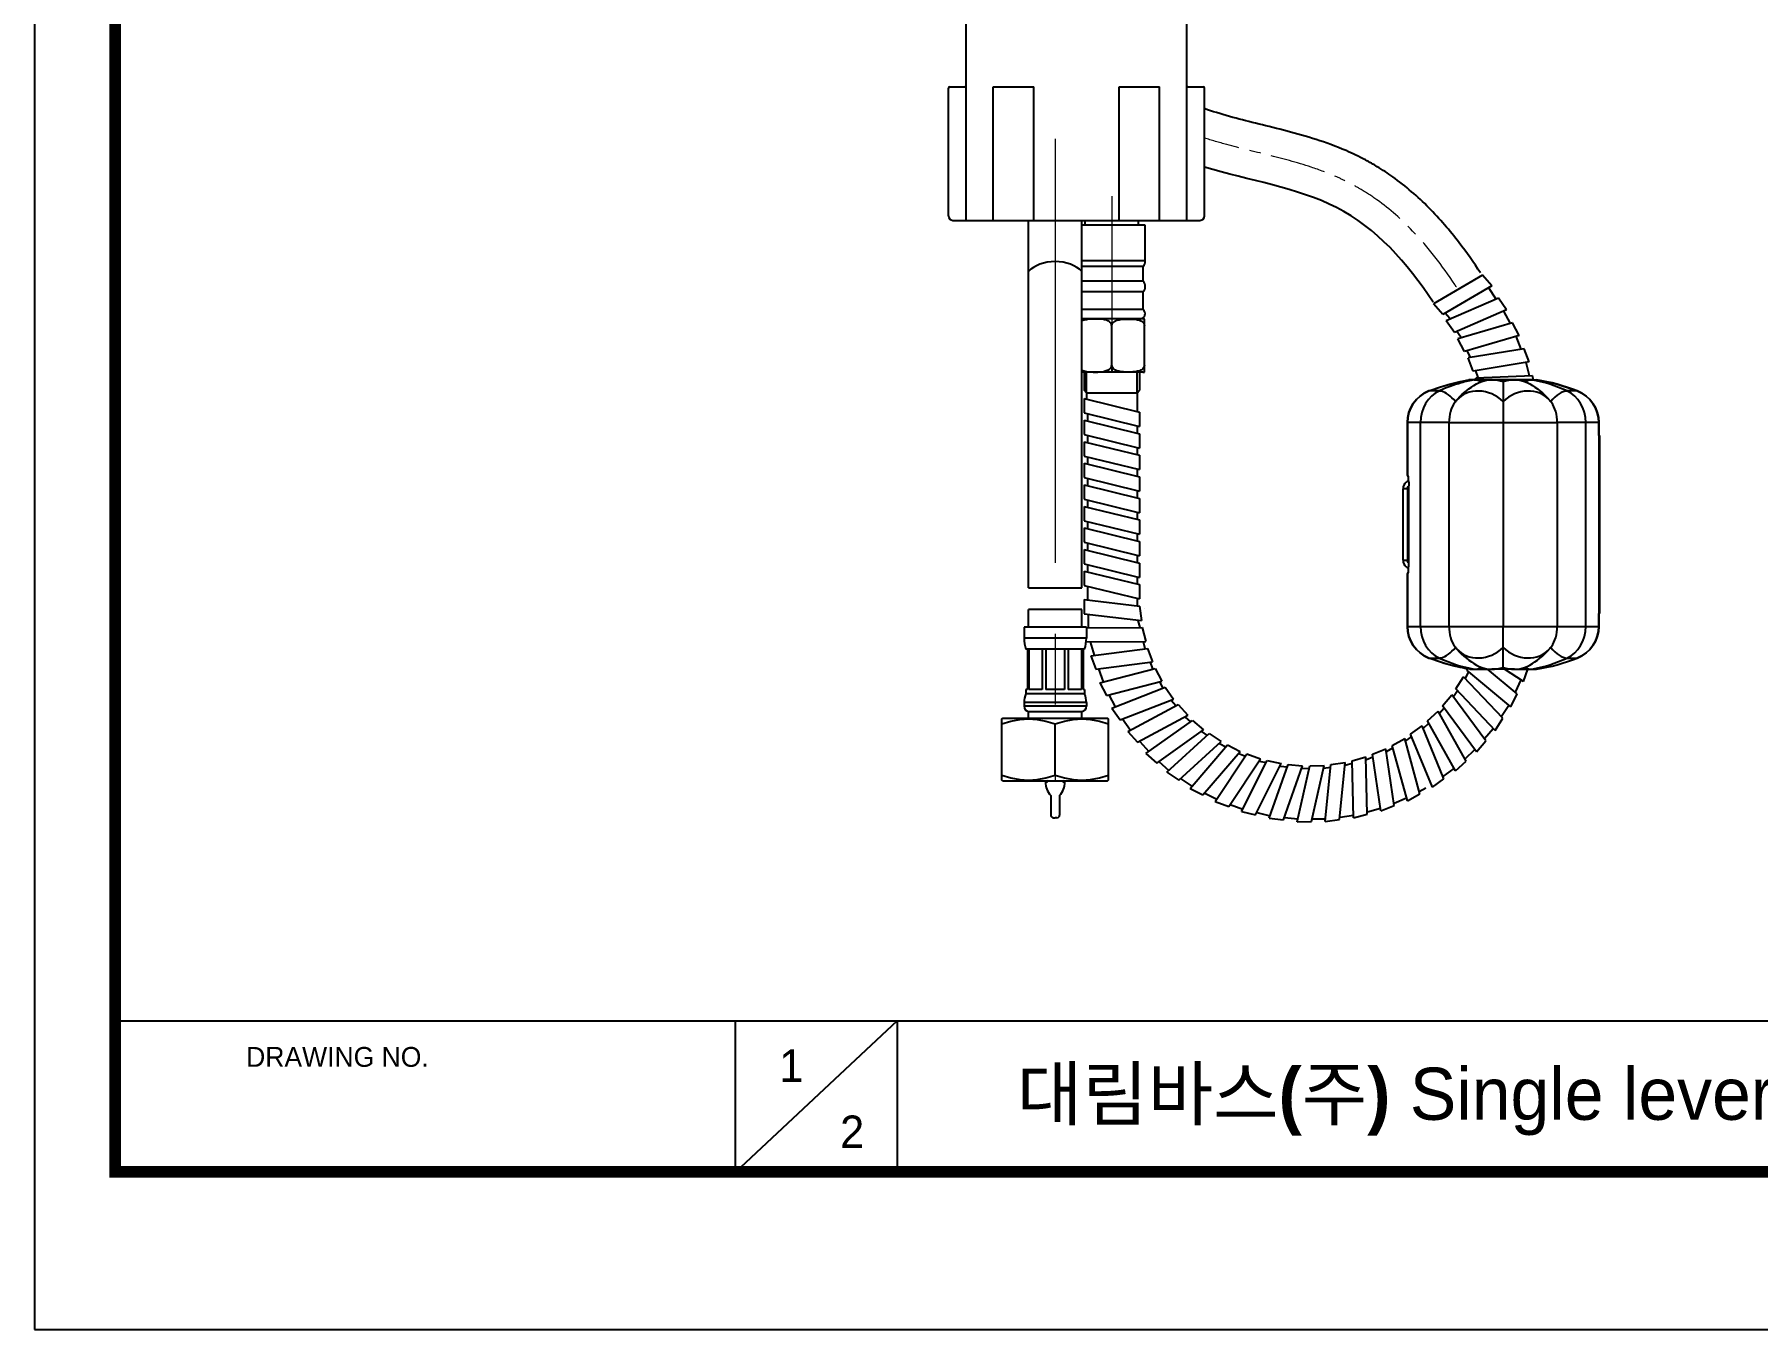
# Model space of a CAD drawing. Extents: x 0 to 1128, y 0 to 827.
# Drawn here: x 0 to 387.1, y 0 to 290.8 of the extents above; entities that cross this region are included whole.
import ezdxf

# ---------------------------------------------------------------- set-up
doc = ezdxf.new("R2010")
doc.units = 0
doc.header["$LTSCALE"] = 10
doc.header["$MEASUREMENT"] = 0
doc.linetypes.add('CENTER', pattern=[2, 1.25, -0.25, 0.25, -0.25])
doc.linetypes.add('CENTER2', pattern=[28.575, 19.05, -3.175, 3.175, -3.175])
doc.layers.get('0').update_dxf_attribs({"linetype": 'CONTINUOUS'})
doc.layers.add('1', color=7, linetype='CONTINUOUS')
doc.layers.add('DEF_LAYER_ASSEM_MEMBER', color=7, linetype='CONTINUOUS')
doc.layers.add('Cneter', color=1, linetype='CENTER2', lineweight=13)
doc.layers.add('외형선', color=3, linetype='CONTINUOUS', lineweight=35)
doc.styles.add('Daelim Dimension', font='')
doc.styles.get('Daelim Dimension').set_extended_font_data('나눔고딕')

msp = doc.modelspace()

# ---------------------------------------------------------------- linework, layer by layer
at = {"color": 0}
for p, q in [((215.41, 249.06), (215.41, 279.06)), ((224.51, 249.06), (224.51, 279.06)), ((243.68, 249.06), (243.68, 279.06)), ((252.77, 249.06), (252.77, 279.06))]:
    msp.add_line(p, q, dxfattribs=at)
for p, q in [((325.31, 236.74), (314.29, 230.29)), ((327.45, 234.36), (325.31, 236.74)), ((327.45, 234.36), (316.44, 227.91)), ((328.35, 231.34), (326.7, 233.97)), ((316.44, 227.91), (314.29, 230.29)), ((328.9, 231.58), (317.19, 226.52)), ((330.74, 228.96), (319.02, 223.9)), ((330.74, 228.96), (328.9, 231.58)), ((331.6, 225.91), (330.12, 228.69)), ((331.54, 226.01), (330.12, 228.69)), ((318.01, 227.01), (316.93, 228.2)), ((319.02, 223.9), (317.19, 226.52)), ((332.05, 226.04), (319.81, 222.45)), ((333.56, 223.21), (332.05, 226.04)), ((320.47, 222.82), (319.55, 224.13)), ((321.31, 219.62), (319.81, 222.45)), ((333.56, 223.21), (321.31, 219.62)), ((334.02, 220.13), (332.91, 223.02)), ((322.61, 218.37), (321.86, 219.78)), ((334.68, 220.23), (322.09, 218.16)), ((323.24, 215.17), (322.09, 218.16)), ((335.83, 217.25), (323.24, 215.17)), ((335.83, 217.25), (334.68, 220.23)), ((335.91, 214.12), (335.16, 217.14)), ((235.79, 214.95), (235.79, 210.89)), ((248.29, 214.95), (248.29, 210.89)), ((324.38, 213.77), (323.8, 215.27)), ((336.58, 214.15), (323.83, 213.63)), ((323.92, 213.26), (323.83, 213.63)), ((336.8, 213.26), (336.58, 214.15)), ((236.34, 210.33), (235.79, 210.89)), ((236.34, 210.33), (236.32, 210.36)), ((236.34, 210.33), (236.34, 208.89)), ((236.34, 210.33), (247.73, 210.33)), ((247.73, 210.33), (248.29, 210.89)), ((247.73, 210.33), (247.73, 206.13)), ((235.79, 209.03), (248.29, 205.99)), ((235.79, 209.03), (235.79, 205.8)), ((235.79, 205.8), (248.29, 202.76)), ((236.6, 205.6), (236.6, 203.99)), ((248.29, 205.99), (248.29, 202.76)), ((235.79, 204.19), (248.29, 201.15)), ((235.79, 204.19), (235.79, 200.96)), ((247.73, 202.9), (247.73, 201.29)), ((235.79, 200.96), (248.29, 197.92)), ((235.79, 199.35), (248.29, 196.31)), ((235.79, 199.35), (235.79, 196.12)), ((236.6, 200.76), (236.6, 199.15)), ((247.73, 198.06), (247.73, 196.45)), ((248.29, 201.15), (248.29, 197.92)), ((235.79, 196.12), (248.29, 193.08)), ((235.79, 194.51), (248.29, 191.47)), ((235.79, 194.51), (235.79, 191.28)), ((236.6, 195.92), (236.6, 194.31)), ((248.29, 196.31), (248.29, 193.08)), ((235.79, 191.28), (235.79, 191.28)), ((235.79, 191.28), (248.29, 188.24)), ((236.6, 191.08), (236.6, 189.47)), ((247.73, 193.22), (247.73, 191.61)), ((248.29, 191.47), (248.29, 188.24)), ((235.79, 189.67), (248.29, 186.63)), ((235.79, 189.67), (235.79, 186.44)), ((235.79, 186.44), (248.29, 183.41)), ((236.6, 186.24), (236.6, 184.63)), ((247.73, 188.38), (247.73, 186.77)), ((248.29, 186.63), (248.29, 183.41)), ((235.79, 184.83), (248.29, 181.79)), ((235.79, 184.83), (235.79, 181.6)), ((247.73, 183.54), (247.73, 181.93)), ((235.79, 181.6), (248.29, 178.57)), ((235.79, 179.99), (248.29, 176.95)), ((235.79, 179.99), (235.79, 176.76)), ((236.6, 181.4), (236.6, 179.79)), ((247.73, 178.7), (247.73, 177.09)), ((248.29, 181.79), (248.29, 178.57)), ((235.79, 176.76), (248.29, 173.73)), ((235.79, 175.15), (248.29, 172.11)), ((235.79, 175.15), (235.79, 171.92)), ((236.6, 176.56), (236.6, 174.95)), ((248.29, 176.95), (248.29, 173.73)), ((235.79, 171.92), (248.29, 168.89)), ((236.6, 171.72), (236.6, 170.11)), ((247.73, 173.86), (247.73, 172.25)), ((248.29, 172.11), (248.29, 168.89)), ((235.79, 170.31), (248.29, 167.27)), ((235.79, 170.31), (235.79, 167.08)), ((235.79, 167.08), (248.29, 164.05)), ((236.6, 166.88), (236.6, 163.8)), ((247.73, 169.02), (247.73, 167.41)), ((248.29, 167.27), (248.29, 164.05)), ((235.79, 163.89), (248.3, 162.43)), ((235.79, 163.89), (235.79, 160.73)), ((247.73, 164.18), (247.73, 162.57)), ((235.79, 160.73), (248.68, 159.23)), ((247.91, 159.19), (248.3, 157.63)), ((248.29, 162.43), (248.68, 159.23)), ((236.32, 157.55), (248.88, 157.63)), ((248.88, 157.63), (249.66, 154.5)), ((236.27, 154.42), (249.66, 154.5)), ((237.29, 151.29), (250.05, 152.93)), ((237.29, 151.29), (238.45, 148.28)), ((249.08, 154.5), (249.47, 152.93)), ((250.05, 152.93), (251.2, 149.92)), ((238.45, 148.28), (251.2, 149.92)), ((239.02, 148.35), (240.13, 145.44)), ((239.32, 145.23), (251.78, 148.42)), ((250.63, 149.85), (251.21, 148.34)), ((251.78, 148.42), (253.3, 145.57)), ((321.52, 146.22), (322.23, 147.67)), ((321.78, 148.04), (321.94, 148.35)), ((331.69, 139.83), (321.78, 148.04)), ((333.1, 142.73), (326.42, 148.26)), ((334.56, 145.52), (330.28, 148.26)), ((334.56, 145.52), (335.51, 148.26)), ((239.32, 145.23), (240.83, 142.38)), ((240.83, 142.38), (253.3, 145.57)), ((242.05, 139.53), (254.03, 144.21)), ((252.74, 145.42), (253.5, 144)), ((254.03, 144.21), (255.88, 141.57)), ((318.83, 142.11), (319.71, 143.47)), ((319.31, 143.89), (321.07, 146.59)), ((328.14, 134.53), (319.31, 143.89)), ((329.9, 137.24), (321.07, 146.59)), ((332.71, 143.15), (334.03, 145.86)), ((241.39, 142.52), (242.82, 139.83)), ((242.05, 139.53), (243.9, 136.88)), ((243.9, 136.88), (255.88, 141.57)), ((245.63, 134.26), (256.95, 140.36)), ((255.37, 141.29), (256.45, 140.09)), ((256.95, 140.36), (259.11, 137.97)), ((315.66, 138.37), (316.7, 139.61)), ((316.36, 140.07), (318.43, 142.54)), ((323.98, 129.71), (316.36, 140.07)), ((326.06, 132.18), (318.43, 142.54)), ((329.56, 137.7), (331.2, 140.23)), ((331.69, 139.83), (333.1, 142.73)), ((244.43, 137.09), (246.2, 134.56)), ((247.79, 131.86), (259.11, 137.97)), ((247.79, 131.86), (259.11, 137.97)), ((249.69, 129.32), (260.18, 136.76)), ((258.5, 137.49), (259.72, 136.43)), ((260.18, 136.76), (262.62, 134.65)), ((309.16, 133.65), (311.77, 135.55)), ((316.66, 123.65), (311.77, 135.55)), ((312.06, 135.04), (313.24, 136.14)), ((312.96, 136.64), (315.32, 138.84)), ((319.26, 125.43), (312.96, 136.64)), ((321.62, 127.63), (315.32, 138.84)), ((328.14, 134.53), (329.9, 137.24)), ((245.63, 134.26), (247.79, 131.86)), ((248.33, 132.07), (250.37, 129.8)), ((252.13, 127.2), (262.62, 134.65)), ((254.41, 125.13), (263.91, 133.8)), ((257.08, 123.33), (266.59, 132)), ((262.15, 134.31), (263.49, 133.41)), ((263.91, 133.8), (266.59, 132)), ((305.03, 131.15), (307.86, 132.71)), ((311.26, 120.31), (307.86, 132.71)), ((308.08, 132.17), (309.38, 133.12)), ((314.05, 121.75), (309.16, 133.65)), ((323.98, 129.71), (326.06, 132.18)), ((325.77, 132.68), (327.71, 134.99)), ((249.69, 129.32), (252.13, 127.2)), ((259.64, 121.5), (268.02, 131.26)), ((262.51, 120.03), (270.89, 129.79)), ((265.28, 118.53), (272.4, 129.23)), ((266.21, 131.55), (267.64, 130.82)), ((268.02, 131.26), (270.89, 129.79)), ((268.31, 117.42), (275.44, 128.13)), ((270.57, 129.31), (272.09, 128.76)), ((271.18, 116.31), (276.95, 127.8)), ((272.4, 129.23), (275.44, 128.13)), ((276.95, 127.8), (280.09, 127.08)), ((296.02, 127.73), (299.13, 128.57)), ((299.44, 115.71), (299.13, 128.57)), ((299.44, 115.71), (299.13, 128.57)), ((299.22, 127.99), (300.71, 128.6)), ((300.63, 129.16), (303.62, 130.37)), ((302.5, 116.44), (300.63, 129.16)), ((305.49, 117.65), (303.62, 130.37)), ((303.77, 129.81), (305.19, 130.59)), ((308.44, 118.74), (305.03, 131.15)), ((321.4, 128.16), (323.61, 130.22)), ((252.6, 127.54), (254.87, 125.56)), ((254.41, 125.13), (257.08, 123.33)), ((274.32, 115.58), (280.09, 127.08)), ((275.12, 127.65), (276.69, 127.29)), ((277.37, 114.79), (281.69, 126.9)), ((279.89, 126.53), (281.5, 126.36)), ((280.58, 114.45), (284.9, 126.56)), ((280.58, 114.45), (284.9, 126.56)), ((281.69, 126.9), (284.9, 126.56)), ((283.69, 114.03), (286.51, 126.58)), ((284.77, 125.99), (286.38, 126.02)), ((286.51, 126.58), (289.74, 126.64)), ((286.92, 114.09), (289.74, 126.64)), ((289.61, 126.08), (291.21, 126.3)), ((290, 114.07), (291.26, 126.88)), ((291.26, 126.88), (294.46, 127.32)), ((293.19, 114.52), (294.46, 127.32)), ((294.47, 126.74), (296.03, 127.16)), ((296.32, 114.87), (296.02, 127.73)), ((316.51, 124.21), (318.95, 125.98)), ((319.26, 125.43), (321.62, 127.63)), ((257.55, 123.66), (260.05, 121.98)), ((259.64, 121.5), (262.51, 120.03)), ((262.94, 120.42), (265.63, 119.05)), ((308.44, 118.74), (311.26, 120.31)), ((311.11, 120.84), (312.59, 121.66)), ((314.05, 121.75), (316.66, 123.65)), ((265.28, 118.53), (268.31, 117.42)), ((268.63, 117.9), (271.46, 116.87)), ((271.18, 116.31), (274.32, 115.58)), ((299.49, 116.28), (302.41, 117.06)), ((302.5, 116.44), (305.49, 117.65)), ((305.48, 118.22), (308.27, 119.35)), ((274.64, 116.06), (277.58, 115.38)), ((277.37, 114.79), (280.58, 114.45)), ((280.83, 114.96), (283.83, 114.65)), ((283.69, 114.03), (286.92, 114.09)), ((287.05, 114.65), (290.06, 114.7)), ((290, 114.07), (293.19, 114.52)), ((293.32, 115.08), (296.31, 115.5)), ((296.32, 114.87), (299.44, 115.71))]:
    msp.add_line(p, q)
at = {"ltscale": 0.5}
for p, q in [((248.29, 214.95), (235.32, 214.95)), ((242.04, 216.45), (242.04, 214.95)), ((323.48, 213.26), (322.28, 213.23)), ((329.95, 208.36), (329.95, 203.66)), ((236.77, 157.56), (236.77, 160.62)), ((238.14, 151.4), (237.27, 154.42))]:
    msp.add_line(p, q, dxfattribs=at)
at = {"color": 3}
for p, q in [((236.34, 210.33), (236.34, 214.95)), ((247.73, 210.33), (247.73, 214.95))]:
    msp.add_line(p, q, dxfattribs=at)
at = {"color": 7, "linetype": 'Continuous'}
for p, q in [((223.32, 166.52), (235.32, 166.52)), ((235.32, 161.65), (223.32, 161.65)), ((227.12, 122.92), (227.32, 122.92)), ((231.52, 122.92), (231.32, 122.92)), ((228.32, 119.92), (228.32, 115.52)), ((230.32, 119.92), (230.32, 115.52)), ((228.92, 114.92), (229.32, 114.92)), ((229.72, 114.92), (229.32, 114.92))]:
    msp.add_line(p, q, dxfattribs=at)
at = {"color": 5}
msp.add_line((18.14, 69.28), (926.74, 69.28), dxfattribs=at)
at = {"color": 5, "ltscale": 40}
for p, q in [((157.42, 69.28), (157.42, 35.27)), ((157.42, 69.28), (157.42, 35.27)), ((193.81, 69.28), (157.42, 35.27)), ((193.81, 69.28), (157.42, 35.27)), ((193.81, 69.28), (193.81, 35.27)), ((193.81, 69.28), (193.81, 35.27))]:
    msp.add_line(p, q, dxfattribs=at)
at = {"ltscale": 0.5}
msp.add_lwpolyline([(0, 0), (1128.4, 0), (1128.4, 826.8), (0, 826.8)], close=True, dxfattribs=at)
at = {"color": 5, "linetype": 'ByBlock', "lineweight": 200, "const_width": 2.6}
msp.add_lwpolyline([(18.14, 35.4), (1110.14, 35.4), (1110.14, 807.6), (18.14, 807.6)], close=True, dxfattribs=at)
at = {"color": 7, "linetype": 'Continuous'}
for centre, radius, start, end in [((231.47, 122.92), 4.35, 180, 223.6028), ((227.32, 123.32), 0.4, 270, 0), ((227.17, 122.92), 4.35, 316.3972, 0), ((231.32, 123.32), 0.4, 180, 270), ((228.92, 115.52), 0.6, 180, 270), ((229.72, 115.52), 0.6, 270, 0)]:
    msp.add_arc(centre, radius, start, end, dxfattribs=at)
for points, knots in [([(324.85, 237.27), (323.35, 239.57), (321.77, 241.83), (317.99, 246.76), (315.74, 249.39), (310.8, 254.37), (308.1, 256.71), (304.02, 259.62), (302.87, 260.38), (300.81, 261.63), (299.92, 262.14), (298.3, 263), (297.57, 263.37), (296.11, 264.07), (295.38, 264.4), (292.4, 265.68), (290.15, 266.49), (285.72, 267.92), (283.54, 268.53), (279.25, 269.66), (277.14, 270.18), (273.08, 271.19), (271.11, 271.68), (267.21, 272.73), (265.29, 273.3), (263.29, 273.98), (263.07, 274.06), (262.84, 274.14)], [22.06908, 22.06908, 22.06908, 22.06908, 29.291262, 29.291262, 38.153958, 38.153958, 47.016655, 47.016655, 50.363196, 50.363196, 52.795725, 52.795725, 54.724992, 54.724992, 56.654258, 56.654258, 62.626725, 62.626725, 68.599192, 68.599192, 74.647025, 74.647025, 80.694858, 80.694858, 87.344426, 87.344426, 88.200043, 88.200043, 88.200043, 88.200043]), ([(314.21, 230.71), (308.33, 239.64), (294.9, 254.77), (272.82, 258.03), (262.84, 261)], [22.391961, 22.391961, 22.391961, 22.391961, 53.506965, 83.868741, 83.868741, 83.868741, 83.868741])]:
    msp.add_open_spline(points, degree=3, knots=knots)
at = {"color": 1, "linetype": 'CENTER', "lineweight": 5}
msp.add_open_spline([(319.45, 234.11), (319.33, 234.28), (319.22, 234.46), (316.26, 238.91), (313.16, 242.98), (307.18, 249.21), (304.53, 251.57), (300.38, 254.54), (299.11, 255.37), (296.92, 256.66), (296.04, 257.14), (294.23, 258.05), (293.31, 258.48), (290.55, 259.68), (288.69, 260.37), (283.59, 262.07), (280.35, 262.93), (273.97, 264.54), (270.84, 265.28), (266.13, 266.55), (264.45, 267.03), (262.84, 267.54)], degree=3, knots=[22.352411, 22.352411, 22.352411, 22.352411, 22.942572, 22.942572, 37.10241, 37.10241, 46.904646, 46.904646, 51.03864, 51.03864, 53.744952, 53.744952, 56.451264, 56.451264, 61.863888, 61.863888, 71.165375, 71.165375, 80.466862, 80.466862, 85.822134, 85.822134, 85.822134, 85.822134], dxfattribs=at)
at = {"layer": '1', "color": 7, "linetype": 'Continuous'}
for p, q in [((249.54, 247.95), (235.32, 247.95)), ((236.04, 247.95), (236.04, 249.06)), ((248.04, 247.95), (248.04, 249.06)), ((249.54, 239.95), (249.54, 247.95)), ((249.54, 239.95), (235.32, 239.95)), ((249.1, 238.71), (235.32, 238.71)), ((249.1, 235.37), (249.1, 238.71)), ((249.1, 235.37), (235.32, 235.37)), ((249.1, 232.99), (235.32, 232.99)), ((249.1, 229.02), (249.1, 232.99)), ((249.1, 229.02), (235.32, 229.02)), ((249.04, 226.95), (235.32, 226.95)), ((241.99, 225.47), (242.04, 225.47)), ((242.04, 225.47), (242.08, 225.47)), ((249.4, 216.45), (249.4, 225.47)), ((249.01, 214.95), (235.32, 214.95)), ((242.04, 216.45), (241.99, 216.45)), ((242.08, 216.45), (242.04, 216.45)), ((249.4, 216.45), (249.35, 216.45)), ((327.4, 213.26), (323.48, 213.26)), ((332.5, 213.26), (327.4, 213.26)), ((336.42, 213.26), (332.5, 213.26)), ((336.42, 213.26), (337.45, 213.26)), ((315.57, 210.74), (313.28, 210.74)), ((346.61, 210.74), (344.33, 210.74)), ((308.45, 203.66), (308.45, 191.76)), ((308.45, 191.76), (308.45, 203.66)), ((311.4, 203.66), (308.45, 203.66)), ((311.4, 157.86), (311.4, 203.66)), ((317.78, 203.66), (311.4, 203.66)), ((317.78, 203.66), (317.78, 157.86)), ((317.78, 203.66), (329.95, 203.66)), ((329.95, 203.66), (329.95, 157.86)), ((329.95, 203.66), (342.11, 203.66)), ((342.11, 203.66), (342.11, 157.86)), ((348.5, 203.66), (342.11, 203.66)), ((348.5, 157.86), (348.5, 203.66)), ((351.45, 203.66), (348.5, 203.66)), ((351.45, 200.76), (351.45, 203.66)), ((351.45, 203.66), (351.45, 200.76)), ((351.43, 200.76), (351.43, 160.76)), ((351.7, 200.76), (351.43, 200.76)), ((351.7, 160.76), (351.7, 200.76)), ((308.66, 190.54), (308.66, 191.61)), ((307.46, 172.77), (307.46, 188.76)), ((308.46, 188.76), (307.46, 188.76)), ((308.46, 188.76), (308.46, 172.77)), ((308.77, 172.05), (308.77, 189.48)), ((307.46, 172.77), (308.46, 172.77)), ((308.66, 169.92), (308.66, 170.99)), ((308.45, 169.76), (308.45, 157.86)), ((308.45, 157.86), (308.45, 169.76)), ((249.35, 161.9), (249.4, 161.9)), ((351.43, 160.76), (351.7, 160.76)), ((351.45, 157.86), (351.45, 160.76)), ((351.45, 160.76), (351.45, 157.86)), ((308.45, 157.86), (311.4, 157.86)), ((311.4, 157.86), (317.78, 157.86)), ((317.78, 157.86), (329.95, 157.86)), ((329.95, 153.17), (329.95, 157.86)), ((329.95, 157.86), (342.11, 157.86)), ((342.11, 157.86), (348.5, 157.86)), ((348.5, 157.86), (351.45, 157.86)), ((313.28, 150.78), (315.57, 150.78)), ((322.45, 148.26), (323.48, 148.26)), ((323.48, 148.26), (327.4, 148.26)), ((332.5, 148.26), (327.4, 148.26)), ((332.5, 148.26), (336.42, 148.26)), ((336.42, 148.26), (337.45, 148.26)), ((344.33, 150.78), (346.61, 150.78))]:
    msp.add_line(p, q, dxfattribs=at)
for centre, radius, start, end in [((247.54, 239.95), 2, 321.5492, 0), ((247.68, 234.18), 1.85, 319.994, 40.006), ((248.36, 228.11), 1.17, 278.4849, 50.9069), ((249.04, 225.47), 1.47, 75.697, 90), ((249.01, 216.45), 1.5, 270, 285.1302), ((329.95, 168.07), 45.81, 68.6658, 80.5765), ((316.05, 203.66), 7.6, 111.3342, 180), ((343.85, 203.66), 7.6, 0, 68.6658), ((325.22, 203.66), 7.6, 138.9595, 143.9834), ((334.67, 203.66), 7.6, 36.0166, 41.0405), ((316.05, 157.86), 7.6, 180, 248.6658), ((343.85, 157.86), 7.6, 291.3342, 0), ((325.22, 157.86), 7.6, 216.0166, 221.0405), ((334.67, 157.86), 7.6, 318.9595, 323.9834), ((329.95, 193.45), 45.81, 279.4235, 291.3342), ((329.95, 193.45), 45.81, 279.4235, 291.3342)]:
    msp.add_arc(centre, radius, start, end, dxfattribs=at)
at = {"layer": '1', "color": 7, "linetype": 'Continuous', "extrusion": (0, 0, -1)}
for centre, radius, start, end in [((-329.95, 168.07), 45.81, 68.6658, 80.3618), ((-329.95, 168.07), 45.81, 77.8036, 80.3618), ((-329.95, 168.07), 45.81, 99.4235, 111.3342), ((-316.05, 203.66), 7.6, 0, 68.6658), ((-329.95, 168.07), 45.81, 68.6658, 77.8036), ((-343.85, 203.66), 7.6, 111.3342, 180), ((-316.05, 157.86), 7.6, 291.3342, 0), ((-343.85, 157.86), 7.6, 180, 248.6658), ((-329.95, 193.45), 45.81, 282.1964, 291.3342), ((-329.95, 193.45), 45.81, 279.4235, 291.3342), ((-329.95, 193.45), 45.81, 279.4235, 282.1964)]:
    msp.add_arc(centre, radius, start, end, dxfattribs=at)
at = {"layer": '1', "color": 7, "linetype": 'Continuous'}
for centre, major_axis, ratio, start_param, end_param in [((229.32, 235.2), (7, 0), 0.656059, 0.5411, 2.600493), ((329.95, 168.07), (0, 45.81), 0.862784, 0.16447, 0.240242), ((329.95, 168.07), (0, -45.81), 0.862784, 2.769242, 2.977122), ((317.96, 203.66), (0, -7.6), 0.862784, 3.513946, 4.712389), ((329.95, 168.07), (0, 45.81), 0.862784, 0.240242, 0.372351), ((317.96, 203.66), (-3.13, 6.92), 0.470927, 5.942366, 6.073144), ((317.96, 203.66), (-3.13, 6.92), 0.470927, 5.227405, 5.942366), ((325.22, 203.66), (-5.73, 4.99), 0.875982, 4.64892, 6.283182), ((334.67, 203.66), (-5.73, -4.99), 0.875982, 3.141593, 4.775858), ((341.94, 203.66), (-3.13, -6.92), 0.47092, 3.35163, 4.197372), ((341.94, 203.66), (0, 7.6), 0.862784, 4.712389, 5.910834), ((321.59, 203.66), (0, 5.95), 0.639489, 0.721466, 1.570796), ((338.31, 203.66), (0, 5.95), 0.639489, 4.712389, 5.561728), ((309.46, 188.71), (-1.38, 1.48), 0.975837, 5.93181, 6.227315), ((329.95, 191.76), (21.5, 0), 0.052408, 3.141593, 3.281584), ((309.46, 172.81), (1.38, 1.48), 0.975837, 3.197463, 3.492968), ((329.95, 169.76), (21.5, 0), 0.052408, 3.001601, 3.141593), ((317.96, 157.86), (0, -7.6), 0.862784, 4.712389, 5.910834), ((321.59, 157.86), (0, 5.95), 0.639489, 1.570796, 2.420126), ((338.31, 157.86), (0, -5.95), 0.639489, 0.721466, 1.570796), ((341.94, 157.86), (0, -7.6), 0.862784, 0.372351, 1.570796), ((317.96, 157.86), (3.13, 6.92), 0.470927, 3.482412, 4.197374), ((325.22, 157.86), (5.73, 4.99), 0.875982, 3.141595, 4.775858), ((334.67, 157.86), (5.73, -4.99), 0.875982, 4.64892, 6.283183), ((341.94, 157.86), (3.13, -6.92), 0.47092, 5.227406, 6.073148), ((317.96, 157.86), (3.13, 6.92), 0.470927, 3.351632, 3.482412), ((329.95, 193.45), (0, 45.81), 0.862784, 2.769242, 2.977122), ((329.95, 193.45), (0, -45.81), 0.862784, 0.16447, 0.372351)]:
    msp.add_ellipse(centre, major_axis=major_axis, ratio=ratio, start_param=start_param, end_param=end_param, dxfattribs=at)
for points, knots in [([(241.99, 225.47), (241.99, 225.88), (241.69, 226.2), (241.09, 226.58), (240.75, 226.68), (239.73, 226.89), (239.04, 226.9), (237.67, 226.9), (236.98, 226.89), (236.32, 226.75), (235.98, 226.69), (235.64, 226.59), (235.32, 226.46)], [0, 0, 0, 0, 0.125, 0.125, 0.25, 0.25, 0.5, 0.5, 0.7474153, 0.7474153, 0.7474153, 0.8724211, 0.8724211, 0.8724211, 0.8724211]), ([(242.08, 225.47), (242.08, 225.88), (242.38, 226.2), (242.99, 226.58), (243.33, 226.68), (244.34, 226.89), (245.03, 226.9), (246.41, 226.9), (247.1, 226.89), (248.12, 226.68), (248.45, 226.58), (249.06, 226.2), (249.35, 225.88), (249.35, 225.47)], [0, 0, 0, 0, 0.125, 0.125, 0.25, 0.25, 0.5, 0.5, 0.75, 0.75, 0.875, 0.875, 1, 1, 1, 1]), ([(249.4, 225.47), (249.4, 225.88), (249.4, 226.2), (249.4, 226.58), (249.4, 226.68), (249.4, 226.89), (249.4, 226.9), (249.4, 226.9)], [0, 0, 0, 0, 0.250187, 0.250187, 0.500375, 0.500375, 1, 1, 1, 1]), ([(235.32, 215.45), (235.64, 215.32), (235.98, 215.22), (236.32, 215.15), (236.99, 215.01), (237.67, 215), (239.05, 215), (239.75, 215.01), (240.76, 215.23), (241.1, 215.33), (241.7, 215.72), (241.99, 216.04), (241.99, 216.45)], [0.1268387, 0.1268387, 0.1268387, 0.1268387, 0.2517367, 0.2517367, 0.2517367, 0.5, 0.5, 0.75, 0.75, 0.875, 0.875, 1, 1, 1, 1]), ([(241.99, 216.45), (241.99, 216.04), (241.7, 215.72), (241.15, 215.36), (240.86, 215.26), (240.58, 215.19)], [0, 0, 0, 0, 0.540501, 0.540501, 1, 1, 1, 1]), ([(249.35, 216.45), (249.35, 216.04), (249.06, 215.72), (248.45, 215.33), (248.11, 215.23), (247.1, 215.01), (246.4, 215), (245.02, 215), (244.33, 215.01), (243.31, 215.23), (242.97, 215.33), (242.37, 215.72), (242.08, 216.04), (242.08, 216.45)], [0, 0, 0, 0, 0.125, 0.125, 0.25, 0.25, 0.5, 0.5, 0.75, 0.75, 0.875, 0.875, 1, 1, 1, 1]), ([(249.4, 215), (249.4, 215), (249.4, 215), (249.4, 215), (249.4, 215.01), (249.4, 215.23), (249.4, 215.33), (249.4, 215.72), (249.4, 216.04), (249.4, 216.45)], [0, 0, 0, 0, 0.000101, 0.000101, 0.50005, 0.50005, 0.750025, 0.750025, 1, 1, 1, 1]), ([(308.16, 190.21), (308.16, 190.25), (308.16, 190.27), (308.16, 190.27), (308.16, 190.27), (308.16, 190.27)], [0, 0, 0, 0, 0.744813, 0.744813, 1, 1, 1, 1]), ([(308.66, 190.54), (308.67, 190.51), (308.69, 190.47), (308.71, 190.35), (308.72, 190.27), (308.74, 190.1), (308.75, 190.01), (308.77, 189.77), (308.77, 189.62), (308.77, 189.48)], [0, 0, 0, 0, 0.227019, 0.227019, 0.453817, 0.453817, 0.684109, 0.684109, 1, 1, 1, 1]), ([(308.16, 171.25), (308.16, 171.25), (308.16, 171.26), (308.16, 171.29), (308.16, 171.3), (308.16, 171.31)], [0, 0, 0, 0, 0.748812, 0.748812, 1, 1, 1, 1]), ([(308.66, 170.99), (308.67, 171.01), (308.69, 171.06), (308.71, 171.18), (308.72, 171.25), (308.74, 171.42), (308.75, 171.52), (308.77, 171.76), (308.77, 171.9), (308.77, 172.05)], [0, 0, 0, 0, 0.226968, 0.226968, 0.453714, 0.453714, 0.684002, 0.684002, 1, 1, 1, 1])]:
    msp.add_open_spline(points, degree=3, knots=knots, dxfattribs=at)
for points, degree in [([(242.04, 216.45), (242.04, 225.47)], 1), ([(323.48, 213.26), (323.92, 213.26), (324.5, 213.13), (325.15, 212.89)], 3), ([(325.15, 212.89), (325.81, 213.13), (326.56, 213.26), (327.4, 213.26)], 3), ([(327.4, 213.26), (328.23, 213.26), (329.1, 213.13), (329.95, 212.89)], 3), ([(329.95, 212.89), (330.8, 213.13), (331.66, 213.26), (332.5, 213.26)], 3), ([(332.5, 213.26), (333.33, 213.26), (334.09, 213.13), (334.74, 212.89)], 3), ([(334.74, 212.89), (335.4, 213.13), (335.97, 213.26), (336.42, 213.26)], 3), ([(320.64, 209.83), (320.01, 209.27), (319.46, 208.62)], 2), ([(320.63, 209.86), (322.03, 211.21), (323.55, 212.21), (325.15, 212.89)], 3), ([(329.95, 212.89), (329.95, 211.98), (329.95, 210.49), (329.95, 208.36)], 3), ([(334.74, 212.89), (336.36, 212.21), (337.9, 211.19), (339.31, 209.82)], 3), ([(340.43, 208.62), (339.91, 209.26), (339.3, 209.8)], 2), ([(308.16, 190.27), (307.73, 189.9), (307.46, 189.34), (307.46, 188.76)], 3), ([(308.66, 190.54), (308.48, 190.46), (308.31, 190.35), (308.16, 190.21)], 3), ([(308.46, 188.76), (308.46, 188.85), (308.48, 189.02), (308.59, 189.28), (308.7, 189.42), (308.77, 189.48)], 3), ([(307.46, 172.77), (307.46, 172.18), (307.73, 171.63), (308.16, 171.25)], 3), ([(308.16, 171.31), (308.31, 171.18), (308.48, 171.07), (308.66, 170.99)], 3), ([(308.77, 172.05), (308.7, 172.11), (308.59, 172.25), (308.48, 172.5), (308.46, 172.68), (308.46, 172.77)], 3), ([(319.46, 152.9), (320, 152.25), (320.64, 151.69)], 2), ([(320.63, 151.67), (322.03, 150.32), (323.55, 149.31), (325.15, 148.64)], 3), ([(329.95, 148.64), (329.95, 149.54), (329.95, 151.03), (329.95, 153.17)], 3), ([(334.74, 148.64), (336.36, 149.32), (337.9, 150.33), (339.3, 151.7)], 3), ([(339.29, 151.73), (339.9, 152.28), (340.43, 152.9)], 2), ([(323.48, 148.26), (323.92, 148.26), (324.5, 148.39), (325.15, 148.64)], 3), ([(325.15, 148.64), (325.81, 148.39), (326.56, 148.26), (327.4, 148.26)], 3), ([(327.4, 148.26), (328.23, 148.26), (329.1, 148.39), (329.95, 148.64)], 3), ([(329.95, 148.64), (330.8, 148.39), (331.66, 148.26), (332.5, 148.26)], 3), ([(332.5, 148.26), (333.33, 148.26), (334.09, 148.39), (334.74, 148.64)], 3), ([(334.74, 148.64), (335.4, 148.39), (335.97, 148.26), (336.42, 148.26)], 3)]:
    msp.add_open_spline(points, degree=degree, dxfattribs=at)
at = {"layer": 'Cneter', "lineweight": 5, "ltscale": 0.5}
msp.add_open_spline([(229.32, 267.37), (229.32, 228.84), (229.32, 123.24)], degree=1, knots=[0, 0, 0.885143, 1, 1], dxfattribs=at)
at = {"layer": 'Cneter', "ltscale": 0.5}
msp.add_open_spline([(242.04, 254.45), (242.04, 227.52), (242.04, 222.52)], degree=1, knots=[0, 0, 0.843404, 1, 1], dxfattribs=at)
at = {"layer": 'DEF_LAYER_ASSEM_MEMBER', "color": 7, "linetype": 'Continuous'}
for p, q in [((223.32, 166.52), (223.32, 249.06)), ((235.32, 166.52), (235.32, 249.06)), ((223.32, 157.74), (223.32, 161.65)), ((235.32, 157.74), (235.32, 161.65)), ((236.32, 157.74), (222.32, 157.74)), ((222.32, 157.74), (222.32, 155.24)), ((236.32, 157.74), (236.32, 155.24)), ((235.92, 152.74), (222.72, 152.74)), ((223.07, 152.74), (223.07, 143.74)), ((223.39, 152.74), (223.39, 143.74)), ((226.4, 152.74), (226.4, 143.74)), ((227.19, 152.74), (227.19, 143.74)), ((231.44, 152.74), (231.44, 143.74)), ((232.24, 152.74), (232.24, 143.74)), ((235.23, 152.74), (235.23, 143.74)), ((235.57, 152.74), (235.57, 143.74)), ((223.07, 143.74), (222.72, 143.74)), ((222.72, 143.74), (222.72, 142.74)), ((226.4, 143.74), (223.39, 143.74)), ((231.44, 143.74), (227.19, 143.74)), ((235.23, 143.74), (232.24, 143.74)), ((235.92, 143.74), (235.57, 143.74)), ((235.92, 143.74), (235.92, 142.74)), ((222.32, 140.78), (222.32, 139.94)), ((235.92, 142.74), (222.72, 142.74)), ((236.32, 140.78), (236.32, 139.94)), ((217.32, 137.11), (217.54, 137.24)), ((217.32, 123.37), (217.32, 137.11)), ((217.54, 137.24), (241.09, 137.24)), ((223.32, 138.74), (235.31, 138.74)), ((223.32, 137.24), (223.32, 138.74)), ((229.32, 124.44), (229.32, 136.04)), ((235.32, 137.24), (235.32, 138.74)), ((241.32, 137.11), (241.09, 137.24)), ((241.32, 123.37), (241.32, 137.11)), ((217.32, 124.44), (219.38, 123.85)), ((239.25, 123.85), (241.32, 124.44)), ((217.54, 123.24), (217.32, 123.37)), ((217.54, 123.24), (241.09, 123.24)), ((241.09, 123.24), (241.32, 123.37))]:
    msp.add_line(p, q, dxfattribs=at)
at = {"layer": 'DEF_LAYER_ASSEM_MEMBER', "color": 9, "linetype": 'Continuous'}
for p, q in [((236.32, 155.24), (222.32, 155.24)), ((236.32, 140.78), (222.32, 140.78)), ((236.32, 139.94), (222.32, 139.94))]:
    msp.add_line(p, q, dxfattribs=at)
at = {"layer": 'DEF_LAYER_ASSEM_MEMBER', "color": 7, "linetype": 'Continuous'}
for points in [[(217.32, 136.04), (219.38, 136.63), (221.36, 136.99), (223.32, 137.11), (225.28, 136.99), (227.25, 136.63), (229.32, 136.04)], [(229.32, 136.04), (231.38, 136.63), (233.35, 136.99), (235.31, 137.11), (237.27, 136.99), (239.25, 136.63), (241.32, 136.04)], [(219.38, 123.85), (221.36, 123.49), (223.32, 123.37), (225.28, 123.49), (227.25, 123.85), (229.32, 124.44)], [(229.32, 124.44), (231.38, 123.85), (233.35, 123.49), (235.31, 123.37), (237.27, 123.49), (239.25, 123.85)]]:
    msp.add_lwpolyline(points, dxfattribs=at)
for centre, radius, start, end in [((230.32, 155.24), 8, 180, 198.1949), ((228.32, 155.24), 8, 341.8051, 0), ((227.32, 140.78), 5, 156.9261, 180), ((223.52, 139.94), 1.2, 180, 260.7132), ((235.12, 139.94), 1.2, 279.2868, 0), ((231.32, 140.78), 5, 0, 23.0739)]:
    msp.add_arc(centre, radius, start, end, dxfattribs=at)
at = {"layer": '외형선', "color": 0, "linetype": 'ByBlock', "lineweight": -2, "ltscale": 6}
for p, q in [((209.34, 249.06), (209.34, 309.76)), ((258.84, 309.76), (258.84, 249.06)), ((205.34, 250.06), (205.34, 278.76)), ((205.64, 279.06), (209.34, 279.06)), ((215.41, 279.06), (224.51, 279.06)), ((243.68, 279.06), (252.77, 279.06)), ((258.84, 279.06), (262.54, 279.06)), ((262.84, 250.06), (262.84, 278.76)), ((206.34, 249.06), (261.84, 249.06))]:
    msp.add_line(p, q, dxfattribs=at)
for centre, radius, start, end in [((205.64, 278.76), 0.3, 90, 180), ((209.04, 279.36), 0.3, 270, 0), ((259.14, 279.36), 0.3, 180, 270), ((262.54, 278.76), 0.3, 0, 90), ((206.34, 250.06), 1, 180, 270), ((261.84, 250.06), 1, 270, 0)]:
    msp.add_arc(centre, radius, start, end, dxfattribs=at)

# ---------------------------------------------------------------- texts
at = {"color": 5, "ltscale": 40, "style": 'Daelim Dimension'}
msp.add_text('DRAWING NO.', height=4.453, dxfattribs=at).set_placement((47.56, 58.99))
at = {"char_height": 7.29, "width": 10.17, "attachment_point": 1, "style": 'Daelim Dimension'}
for s, insert in [('1', (167.32, 62.9)), ('2', (180.99, 48.05))]:
    msp.add_mtext(s, dxfattribs=dict(at, insert=insert))
at = {"color": 2, "insert": (220.72, 58.8), "char_height": 11.7115, "width": 518.4179, "attachment_point": 1, "style": 'Daelim Dimension'}
msp.add_mtext('{\\fPretendard Variable SemiBold|b0|i0|c129|p2;대림바스(주)} Single lever_CANTO_원홀주방수전_DL K5115', dxfattribs=at)

doc.saveas('drawing.dxf')
